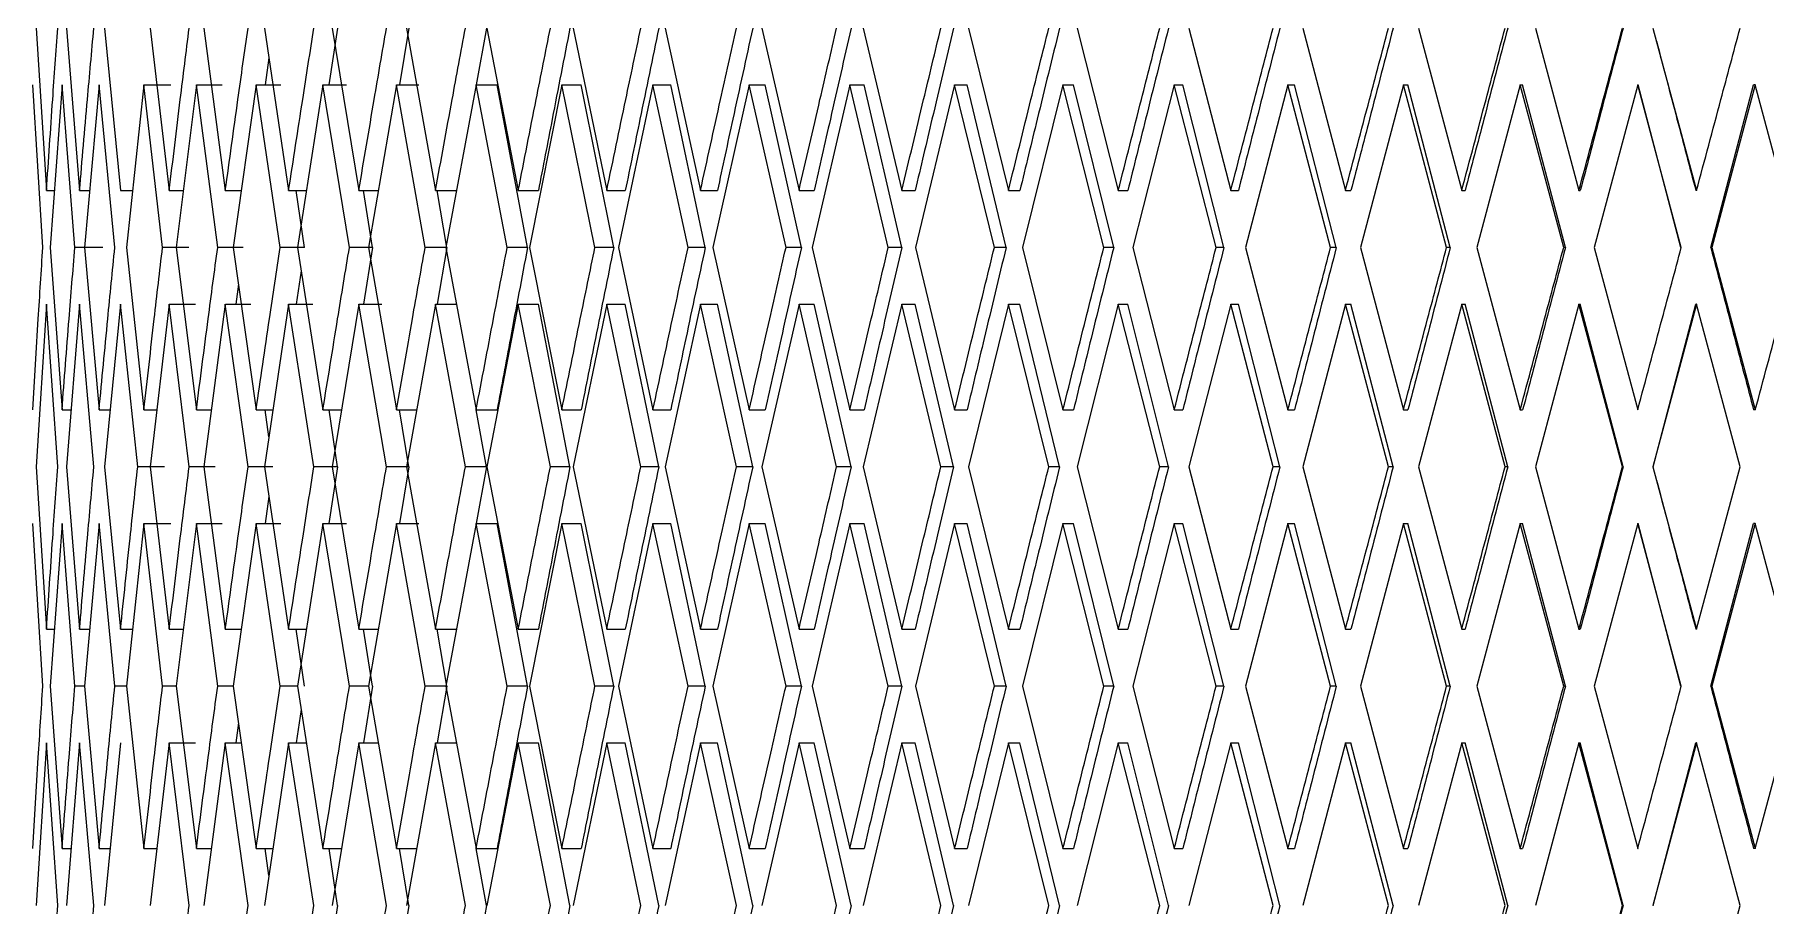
# Model space of a CAD drawing. Header units: centimetres. Extents: x -13594 to 4017, y -3206 to 1780.
# Drawn here: x 2300.78 to 2320.89, y -2204 to -2193.88 of the extents above; entities that cross this region are included whole.
import ezdxf

# ---------------------------------------------------------------- set-up
doc = ezdxf.new("R2010")
doc.units = ezdxf.units.CM

msp = doc.modelspace()

# ---------------------------------------------------------------- linework, layer by layer
at = {"color": 7, "linetype": 'Continuous', "lineweight": 0}
for p, q in [((2300.799, -2193.799), (2300.918, -2195.69)), ((2301.149, -2193.799), (2301.302, -2195.69)), ((2301.591, -2193.799), (2301.778, -2195.69)), ((2302.124, -2193.799), (2302.344, -2195.69)), ((2302.745, -2193.799), (2302.996, -2195.69)), ((2303.45, -2193.799), (2303.732, -2195.69)), ((2304.301, -2193.799), (2304.2, -2194.46)), ((2304.236, -2193.799), (2304.547, -2195.69)), ((2305.13, -2193.799), (2305.019, -2194.46)), ((2305.1, -2193.799), (2305.438, -2195.69)), ((2306.032, -2193.799), (2305.912, -2194.46)), ((2306.036, -2193.799), (2306.4, -2195.69)), ((2307.04, -2193.799), (2307.429, -2195.69)), ((2308.107, -2193.799), (2308.518, -2195.69)), ((2309.232, -2193.799), (2309.663, -2195.69)), ((2310.41, -2193.799), (2310.858, -2195.69)), ((2311.633, -2193.799), (2312.097, -2195.69)), ((2312.896, -2193.799), (2313.373, -2195.69)), ((2314.193, -2193.799), (2314.681, -2195.69)), ((2315.518, -2193.799), (2316.014, -2195.69)), ((2316.863, -2193.799), (2317.365, -2195.69)), ((2318.221, -2193.799), (2318.727, -2195.69)), ((2319.587, -2193.799), (2320.094, -2195.69)), ((2303.502, -2194.145), (2303.458, -2194.46)), ((2300.875, -2196.35), (2300.76, -2194.46)), ((2301.098, -2194.459), (2300.962, -2196.35)), ((2301.247, -2196.35), (2301.098, -2194.46)), ((2301.529, -2194.459), (2301.359, -2196.35)), ((2301.712, -2196.35), (2301.529, -2194.46)), ((2302.05, -2194.459), (2301.847, -2196.35)), ((2302.266, -2196.35), (2302.05, -2194.46)), ((2302.05, -2194.46), (2302.361, -2194.46)), ((2302.66, -2194.459), (2302.424, -2196.35)), ((2302.907, -2196.35), (2302.66, -2194.46)), ((2302.66, -2194.46), (2302.96, -2194.46)), ((2303.354, -2194.459), (2303.087, -2196.35)), ((2303.632, -2196.35), (2303.354, -2194.46)), ((2303.354, -2194.46), (2303.642, -2194.46)), ((2304.13, -2194.459), (2303.833, -2196.35)), ((2304.438, -2196.35), (2304.13, -2194.46)), ((2304.13, -2194.46), (2304.404, -2194.46)), ((2304.984, -2194.459), (2304.659, -2196.35)), ((2305.319, -2196.35), (2304.984, -2194.46)), ((2304.984, -2194.46), (2305.243, -2194.46)), ((2305.911, -2194.459), (2305.559, -2196.35)), ((2306.272, -2196.35), (2305.911, -2194.46)), ((2305.911, -2194.46), (2306.154, -2194.46)), ((2306.508, -2196.35), (2306.154, -2194.459)), ((2306.906, -2194.459), (2306.53, -2196.35)), ((2307.292, -2196.35), (2306.906, -2194.46)), ((2306.906, -2194.46), (2307.132, -2194.46)), ((2307.51, -2196.35), (2307.132, -2194.459)), ((2307.966, -2194.459), (2307.566, -2196.35)), ((2308.374, -2196.35), (2307.966, -2194.46)), ((2307.966, -2194.46), (2308.172, -2194.46)), ((2308.573, -2196.35), (2308.172, -2194.459)), ((2309.084, -2194.459), (2308.663, -2196.35)), ((2309.512, -2196.35), (2309.084, -2194.46)), ((2309.084, -2194.46), (2309.27, -2194.46)), ((2309.691, -2196.35), (2309.27, -2194.459)), ((2310.255, -2194.459), (2309.815, -2196.35)), ((2310.701, -2196.35), (2310.254, -2194.46)), ((2310.255, -2194.46), (2310.42, -2194.46)), ((2310.859, -2196.35), (2310.42, -2194.459)), ((2311.472, -2194.459), (2311.016, -2196.35)), ((2311.934, -2196.35), (2311.472, -2194.46)), ((2311.472, -2194.46), (2311.617, -2194.46)), ((2312.07, -2196.35), (2311.617, -2194.459)), ((2312.731, -2194.459), (2312.26, -2196.35)), ((2313.206, -2196.35), (2312.731, -2194.46)), ((2312.731, -2194.46), (2312.853, -2194.46)), ((2313.32, -2196.35), (2312.853, -2194.459)), ((2314.024, -2194.459), (2313.541, -2196.35)), ((2314.51, -2196.35), (2314.024, -2194.46)), ((2314.024, -2194.46), (2314.123, -2194.46)), ((2314.601, -2196.35), (2314.123, -2194.459)), ((2315.345, -2194.459), (2314.853, -2196.35)), ((2315.84, -2196.35), (2315.345, -2194.46)), ((2315.345, -2194.46), (2315.421, -2194.46)), ((2315.907, -2196.35), (2315.421, -2194.459)), ((2316.688, -2194.459), (2316.188, -2196.35)), ((2317.189, -2196.35), (2316.688, -2194.46)), ((2316.688, -2194.46), (2316.74, -2194.46)), ((2317.232, -2196.35), (2316.74, -2194.459)), ((2318.045, -2194.459), (2317.541, -2196.35)), ((2318.55, -2196.35), (2318.045, -2194.46)), ((2318.045, -2194.46), (2318.073, -2194.46)), ((2318.57, -2196.35), (2318.073, -2194.459)), ((2319.41, -2194.459), (2318.904, -2196.35)), ((2319.917, -2196.35), (2319.41, -2194.46)), ((2319.41, -2194.46), (2319.414, -2194.46)), ((2319.912, -2196.35), (2319.414, -2194.459)), ((2320.259, -2196.35), (2320.756, -2194.459)), ((2320.777, -2194.459), (2320.271, -2196.35)), ((2320.777, -2194.46), (2320.756, -2194.46)), ((2321.282, -2196.35), (2320.777, -2194.46)), ((2319.646, -2195.339), (2319.646, -2195.339)), ((2300.918, -2195.69), (2301.01, -2195.69)), ((2301.302, -2195.69), (2301.418, -2195.69)), ((2301.778, -2195.69), (2301.918, -2195.69)), ((2302.344, -2195.69), (2302.506, -2195.69)), ((2302.996, -2195.69), (2303.18, -2195.69)), ((2303.732, -2195.69), (2303.937, -2195.69)), ((2303.915, -2196.35), (2303.82, -2195.69)), ((2304.547, -2195.69), (2304.772, -2195.69)), ((2304.706, -2196.35), (2304.601, -2195.69)), ((2305.438, -2195.69), (2305.689, -2195.69)), ((2305.572, -2196.35), (2305.457, -2195.69)), ((2306.4, -2195.69), (2306.634, -2195.69)), ((2307.429, -2195.69), (2307.644, -2195.69)), ((2308.518, -2195.69), (2308.715, -2195.69)), ((2309.663, -2195.69), (2309.839, -2195.69)), ((2310.858, -2195.69), (2311.013, -2195.69)), ((2312.097, -2195.69), (2312.23, -2195.69)), ((2313.373, -2195.69), (2313.484, -2195.69)), ((2314.681, -2195.69), (2314.769, -2195.69)), ((2316.014, -2195.69), (2316.078, -2195.69)), ((2317.365, -2195.69), (2317.405, -2195.69)), ((2318.727, -2195.69), (2318.743, -2195.69)), ((2320.094, -2195.69), (2320.086, -2195.69)), ((2300.962, -2196.35), (2301.098, -2198.241)), ((2301.572, -2196.35), (2301.247, -2196.35)), ((2301.359, -2196.35), (2301.529, -2198.241)), ((2301.847, -2196.35), (2302.05, -2198.241)), ((2302.573, -2196.35), (2302.266, -2196.35)), ((2302.424, -2196.35), (2302.66, -2198.241)), ((2303.203, -2196.35), (2302.907, -2196.35)), ((2303.087, -2196.35), (2303.354, -2198.241)), ((2303.915, -2196.35), (2303.632, -2196.35)), ((2303.833, -2196.35), (2304.13, -2198.241)), ((2304.706, -2196.35), (2304.438, -2196.35)), ((2304.706, -2196.35), (2304.6, -2197.011)), ((2304.659, -2196.35), (2304.984, -2198.241)), ((2305.572, -2196.35), (2305.319, -2196.35)), ((2305.572, -2196.35), (2305.456, -2197.011)), ((2305.559, -2196.35), (2305.911, -2198.241)), ((2306.508, -2196.35), (2306.272, -2196.35)), ((2306.53, -2196.35), (2306.906, -2198.241)), ((2307.51, -2196.35), (2307.292, -2196.35)), ((2307.566, -2196.35), (2307.966, -2198.241)), ((2308.573, -2196.35), (2308.374, -2196.35)), ((2308.663, -2196.35), (2309.084, -2198.241)), ((2309.691, -2196.35), (2309.512, -2196.35)), ((2309.815, -2196.35), (2310.255, -2198.241)), ((2310.859, -2196.35), (2310.701, -2196.35)), ((2311.016, -2196.35), (2311.472, -2198.241)), ((2312.07, -2196.35), (2311.934, -2196.35)), ((2312.26, -2196.35), (2312.731, -2198.241)), ((2313.32, -2196.35), (2313.206, -2196.35)), ((2313.541, -2196.35), (2314.024, -2198.241)), ((2314.601, -2196.35), (2314.511, -2196.35)), ((2314.853, -2196.35), (2315.345, -2198.241)), ((2315.907, -2196.35), (2315.84, -2196.35)), ((2316.188, -2196.35), (2316.688, -2198.241)), ((2317.232, -2196.35), (2317.189, -2196.35)), ((2317.541, -2196.35), (2318.045, -2198.241)), ((2318.57, -2196.35), (2318.55, -2196.35)), ((2318.904, -2196.35), (2319.41, -2198.241)), ((2319.912, -2196.35), (2319.917, -2196.35)), ((2320.259, -2196.35), (2320.271, -2196.35)), ((2320.271, -2196.35), (2320.777, -2198.241)), ((2303.876, -2196.622), (2303.819, -2197.011)), ((2303.148, -2196.779), (2303.117, -2197.011)), ((2300.918, -2197.01), (2300.799, -2198.901)), ((2301.049, -2198.901), (2300.918, -2197.011)), ((2301.302, -2197.01), (2301.149, -2198.901)), ((2301.468, -2198.901), (2301.302, -2197.011)), ((2301.778, -2197.01), (2301.591, -2198.901)), ((2301.978, -2198.901), (2301.778, -2197.011)), ((2302.344, -2197.01), (2302.124, -2198.901)), ((2302.576, -2198.901), (2302.344, -2197.011)), ((2302.344, -2197.011), (2302.65, -2197.011)), ((2302.996, -2197.01), (2302.745, -2198.901)), ((2303.26, -2198.901), (2302.996, -2197.011)), ((2302.997, -2197.011), (2303.291, -2197.011)), ((2303.732, -2197.01), (2303.45, -2198.901)), ((2304.025, -2198.901), (2303.732, -2197.011)), ((2303.732, -2197.011), (2304.014, -2197.011)), ((2304.547, -2197.01), (2304.236, -2198.901)), ((2304.869, -2198.901), (2304.547, -2197.011)), ((2304.547, -2197.011), (2304.814, -2197.011)), ((2305.438, -2197.01), (2305.1, -2198.901)), ((2305.787, -2198.901), (2305.438, -2197.011)), ((2305.438, -2197.011), (2305.69, -2197.011)), ((2306.4, -2197.01), (2306.036, -2198.901)), ((2306.774, -2198.901), (2306.4, -2197.011)), ((2306.4, -2197.011), (2306.634, -2197.011)), ((2307.001, -2198.901), (2306.634, -2197.01)), ((2307.429, -2197.01), (2307.04, -2198.901)), ((2307.825, -2198.901), (2307.429, -2197.011)), ((2307.429, -2197.011), (2307.644, -2197.011)), ((2308.034, -2198.901), (2307.644, -2197.01)), ((2308.518, -2197.01), (2308.107, -2198.901)), ((2308.936, -2198.901), (2308.518, -2197.011)), ((2308.518, -2197.011), (2308.715, -2197.011)), ((2309.125, -2198.901), (2308.715, -2197.01)), ((2309.663, -2197.01), (2309.232, -2198.901)), ((2310.1, -2198.901), (2309.663, -2197.011)), ((2309.663, -2197.011), (2309.839, -2197.011)), ((2310.269, -2198.901), (2309.839, -2197.01)), ((2310.858, -2197.01), (2310.41, -2198.901)), ((2311.312, -2198.901), (2310.858, -2197.011)), ((2310.858, -2197.011), (2311.013, -2197.011)), ((2311.459, -2198.901), (2311.013, -2197.01)), ((2312.097, -2197.01), (2311.633, -2198.901)), ((2312.566, -2198.901), (2312.097, -2197.011)), ((2312.097, -2197.011), (2312.23, -2197.011)), ((2312.691, -2198.901), (2312.23, -2197.01)), ((2313.373, -2197.01), (2312.896, -2198.901)), ((2313.855, -2198.901), (2313.373, -2197.011)), ((2313.373, -2197.011), (2313.484, -2197.011)), ((2313.957, -2198.901), (2313.484, -2197.01)), ((2314.681, -2197.01), (2314.193, -2198.901)), ((2315.173, -2198.901), (2314.681, -2197.011)), ((2314.681, -2197.011), (2314.769, -2197.011)), ((2315.252, -2198.901), (2314.769, -2197.01)), ((2316.014, -2197.01), (2315.518, -2198.901)), ((2316.513, -2198.901), (2316.014, -2197.011)), ((2316.014, -2197.011), (2316.078, -2197.011)), ((2316.568, -2198.901), (2316.078, -2197.01)), ((2317.365, -2197.01), (2316.863, -2198.901)), ((2317.869, -2198.901), (2317.365, -2197.011)), ((2317.365, -2197.011), (2317.405, -2197.011)), ((2317.9, -2198.901), (2317.405, -2197.01)), ((2318.727, -2197.01), (2318.221, -2198.901)), ((2319.233, -2198.901), (2318.727, -2197.011)), ((2318.727, -2197.011), (2318.743, -2197.011)), ((2319.24, -2198.901), (2318.743, -2197.01)), ((2320.094, -2197.01), (2319.587, -2198.901)), ((2319.588, -2198.901), (2320.086, -2197.01)), ((2320.094, -2197.011), (2320.086, -2197.011)), ((2320.6, -2198.901), (2320.094, -2197.011)), ((2319.646, -2197.362), (2319.646, -2197.362)), ((2301.098, -2198.241), (2301.202, -2198.241)), ((2301.529, -2198.241), (2301.657, -2198.241)), ((2302.05, -2198.241), (2302.201, -2198.241)), ((2302.66, -2198.241), (2302.833, -2198.241)), ((2303.354, -2198.241), (2303.549, -2198.241)), ((2303.502, -2198.554), (2303.459, -2198.241)), ((2304.13, -2198.241), (2304.345, -2198.241)), ((2304.301, -2198.901), (2304.201, -2198.241)), ((2304.984, -2198.241), (2305.218, -2198.241)), ((2305.13, -2198.901), (2305.02, -2198.241)), ((2305.911, -2198.241), (2306.154, -2198.241)), ((2306.032, -2198.901), (2305.912, -2198.241)), ((2306.906, -2198.241), (2307.132, -2198.241)), ((2307.966, -2198.241), (2308.172, -2198.241)), ((2309.084, -2198.241), (2309.27, -2198.241)), ((2310.255, -2198.241), (2310.42, -2198.241)), ((2311.472, -2198.241), (2311.617, -2198.241)), ((2312.731, -2198.241), (2312.853, -2198.241)), ((2314.024, -2198.241), (2314.123, -2198.241)), ((2315.345, -2198.241), (2315.421, -2198.241)), ((2316.688, -2198.241), (2316.74, -2198.241)), ((2318.045, -2198.241), (2318.073, -2198.241)), ((2320.777, -2198.241), (2320.756, -2198.241)), ((2319.734, -2198.352), (2319.734, -2198.352)), ((2300.799, -2198.901), (2300.918, -2200.792)), ((2301.149, -2198.901), (2301.302, -2200.792)), ((2301.591, -2198.901), (2301.778, -2200.792)), ((2302.29, -2198.901), (2301.978, -2198.901)), ((2302.124, -2198.901), (2302.344, -2200.792)), ((2302.878, -2198.901), (2302.576, -2198.901)), ((2302.745, -2198.901), (2302.996, -2200.792)), ((2303.549, -2198.901), (2303.26, -2198.901)), ((2303.45, -2198.901), (2303.732, -2200.792)), ((2304.301, -2198.901), (2304.025, -2198.901)), ((2304.301, -2198.901), (2304.2, -2199.561)), ((2304.236, -2198.901), (2304.547, -2200.792)), ((2305.13, -2198.901), (2304.869, -2198.901)), ((2305.13, -2198.901), (2305.019, -2199.561)), ((2305.1, -2198.901), (2305.438, -2200.792)), ((2306.032, -2198.901), (2305.787, -2198.901)), ((2306.032, -2198.901), (2305.912, -2199.561)), ((2306.036, -2198.901), (2306.4, -2200.792)), ((2307.001, -2198.901), (2306.774, -2198.901)), ((2307.04, -2198.901), (2307.429, -2200.792)), ((2308.034, -2198.901), (2307.825, -2198.901)), ((2308.107, -2198.901), (2308.518, -2200.792)), ((2309.125, -2198.901), (2308.936, -2198.901)), ((2309.232, -2198.901), (2309.663, -2200.792)), ((2310.269, -2198.901), (2310.1, -2198.901)), ((2310.41, -2198.901), (2310.858, -2200.792)), ((2311.459, -2198.901), (2311.312, -2198.901)), ((2311.633, -2198.901), (2312.097, -2200.792)), ((2312.691, -2198.901), (2312.566, -2198.901)), ((2312.896, -2198.901), (2313.373, -2200.792)), ((2313.957, -2198.901), (2313.855, -2198.901)), ((2314.193, -2198.901), (2314.681, -2200.792)), ((2315.252, -2198.901), (2315.173, -2198.901)), ((2315.518, -2198.901), (2316.014, -2200.792)), ((2316.568, -2198.901), (2316.513, -2198.901)), ((2316.863, -2198.901), (2317.365, -2200.792)), ((2317.9, -2198.901), (2317.869, -2198.901)), ((2318.221, -2198.901), (2318.727, -2200.792)), ((2319.24, -2198.901), (2319.233, -2198.901)), ((2319.587, -2198.901), (2320.094, -2200.792)), ((2319.588, -2198.901), (2319.587, -2198.901)), ((2320.094, -2200.792), (2320.6, -2198.901)), ((2303.502, -2199.247), (2303.458, -2199.561)), ((2300.875, -2201.452), (2300.76, -2199.561)), ((2301.098, -2199.561), (2300.962, -2201.452)), ((2301.247, -2201.452), (2301.098, -2199.561)), ((2301.529, -2199.561), (2301.359, -2201.452)), ((2301.712, -2201.452), (2301.529, -2199.561)), ((2302.05, -2199.561), (2301.847, -2201.452)), ((2302.266, -2201.452), (2302.05, -2199.561)), ((2302.05, -2199.561), (2302.361, -2199.561)), ((2302.66, -2199.561), (2302.424, -2201.452)), ((2302.907, -2201.452), (2302.66, -2199.561)), ((2302.66, -2199.561), (2302.96, -2199.561)), ((2303.354, -2199.561), (2303.087, -2201.452)), ((2303.632, -2201.452), (2303.354, -2199.561)), ((2303.354, -2199.561), (2303.642, -2199.561)), ((2304.13, -2199.561), (2303.833, -2201.452)), ((2304.438, -2201.452), (2304.13, -2199.561)), ((2304.13, -2199.561), (2304.404, -2199.561)), ((2304.984, -2199.561), (2304.659, -2201.452)), ((2305.319, -2201.452), (2304.984, -2199.561)), ((2304.984, -2199.561), (2305.243, -2199.561)), ((2305.911, -2199.561), (2305.559, -2201.452)), ((2306.272, -2201.452), (2305.911, -2199.561)), ((2305.911, -2199.561), (2306.154, -2199.561)), ((2306.508, -2201.452), (2306.154, -2199.561)), ((2306.906, -2199.561), (2306.53, -2201.452)), ((2307.292, -2201.452), (2306.906, -2199.561)), ((2306.906, -2199.561), (2307.132, -2199.561)), ((2307.51, -2201.452), (2307.132, -2199.561)), ((2307.966, -2199.561), (2307.566, -2201.452)), ((2308.374, -2201.452), (2307.966, -2199.561)), ((2307.966, -2199.561), (2308.172, -2199.561)), ((2308.573, -2201.452), (2308.172, -2199.561)), ((2309.084, -2199.561), (2308.663, -2201.452)), ((2309.512, -2201.452), (2309.084, -2199.561)), ((2309.084, -2199.561), (2309.27, -2199.561)), ((2309.691, -2201.452), (2309.27, -2199.561)), ((2310.255, -2199.561), (2309.815, -2201.452)), ((2310.701, -2201.452), (2310.255, -2199.561)), ((2310.255, -2199.561), (2310.42, -2199.561)), ((2310.859, -2201.452), (2310.42, -2199.561)), ((2311.472, -2199.561), (2311.016, -2201.452)), ((2311.934, -2201.452), (2311.472, -2199.561)), ((2311.472, -2199.561), (2311.617, -2199.561)), ((2312.07, -2201.452), (2311.617, -2199.561)), ((2312.731, -2199.561), (2312.26, -2201.452)), ((2313.206, -2201.452), (2312.731, -2199.561)), ((2312.731, -2199.561), (2312.853, -2199.561)), ((2313.32, -2201.452), (2312.853, -2199.561)), ((2314.024, -2199.561), (2313.541, -2201.452)), ((2314.511, -2201.452), (2314.024, -2199.561)), ((2314.024, -2199.561), (2314.123, -2199.561)), ((2314.601, -2201.452), (2314.123, -2199.561)), ((2315.345, -2199.561), (2314.853, -2201.452)), ((2315.84, -2201.452), (2315.345, -2199.561)), ((2315.345, -2199.561), (2315.421, -2199.561)), ((2315.907, -2201.452), (2315.421, -2199.561)), ((2316.688, -2199.561), (2316.188, -2201.452)), ((2317.189, -2201.452), (2316.688, -2199.561)), ((2316.688, -2199.561), (2316.74, -2199.561)), ((2317.232, -2201.452), (2316.74, -2199.561)), ((2318.045, -2199.561), (2317.541, -2201.452)), ((2318.55, -2201.452), (2318.045, -2199.561)), ((2318.045, -2199.561), (2318.073, -2199.561)), ((2318.57, -2201.452), (2318.073, -2199.561)), ((2319.41, -2199.561), (2318.904, -2201.452)), ((2319.917, -2201.452), (2319.41, -2199.561)), ((2319.41, -2199.561), (2319.414, -2199.561)), ((2319.912, -2201.452), (2319.414, -2199.561)), ((2320.259, -2201.452), (2320.756, -2199.561)), ((2320.777, -2199.561), (2320.271, -2201.452)), ((2320.777, -2199.561), (2320.756, -2199.561)), ((2321.282, -2201.452), (2320.777, -2199.561)), ((2319.646, -2200.441), (2319.646, -2200.441)), ((2300.918, -2200.792), (2301.01, -2200.792)), ((2301.302, -2200.792), (2301.418, -2200.792)), ((2301.778, -2200.792), (2301.918, -2200.792)), ((2302.344, -2200.792), (2302.506, -2200.792)), ((2302.996, -2200.792), (2303.18, -2200.792)), ((2303.732, -2200.792), (2303.937, -2200.792)), ((2303.915, -2201.452), (2303.82, -2200.792)), ((2304.547, -2200.792), (2304.772, -2200.792)), ((2304.706, -2201.452), (2304.601, -2200.792)), ((2305.438, -2200.792), (2305.682, -2200.792)), ((2305.572, -2201.452), (2305.457, -2200.792)), ((2306.4, -2200.792), (2306.634, -2200.792)), ((2307.429, -2200.792), (2307.644, -2200.792)), ((2308.518, -2200.792), (2308.715, -2200.792)), ((2309.663, -2200.792), (2309.839, -2200.792)), ((2310.858, -2200.792), (2311.013, -2200.792)), ((2312.097, -2200.792), (2312.23, -2200.792)), ((2313.373, -2200.792), (2313.484, -2200.792)), ((2314.681, -2200.792), (2314.769, -2200.792)), ((2316.014, -2200.792), (2316.078, -2200.792)), ((2317.365, -2200.792), (2317.405, -2200.792)), ((2318.727, -2200.792), (2318.743, -2200.792)), ((2320.094, -2200.792), (2320.086, -2200.792)), ((2300.962, -2201.452), (2301.098, -2203.343)), ((2301.359, -2201.452), (2301.247, -2201.452)), ((2301.359, -2201.452), (2301.529, -2203.343)), ((2301.847, -2201.452), (2301.712, -2201.452)), ((2301.847, -2201.452), (2302.05, -2203.343)), ((2302.424, -2201.452), (2302.266, -2201.452)), ((2302.424, -2201.452), (2302.66, -2203.343)), ((2303.087, -2201.452), (2302.907, -2201.452)), ((2303.087, -2201.452), (2303.354, -2203.343)), ((2303.833, -2201.452), (2303.632, -2201.452)), ((2303.833, -2201.452), (2304.13, -2203.343)), ((2304.659, -2201.452), (2304.438, -2201.452)), ((2304.706, -2201.452), (2304.6, -2202.112)), ((2304.659, -2201.452), (2304.984, -2203.343)), ((2305.572, -2201.452), (2305.319, -2201.452)), ((2305.572, -2201.452), (2305.456, -2202.112)), ((2305.559, -2201.452), (2305.911, -2203.343)), ((2306.508, -2201.452), (2306.272, -2201.452)), ((2306.53, -2201.452), (2306.906, -2203.343)), ((2307.51, -2201.452), (2307.292, -2201.452)), ((2307.566, -2201.452), (2307.966, -2203.343)), ((2308.573, -2201.452), (2308.374, -2201.452)), ((2308.663, -2201.452), (2309.084, -2203.343)), ((2309.691, -2201.452), (2309.512, -2201.452)), ((2309.815, -2201.452), (2310.255, -2203.343)), ((2310.859, -2201.452), (2310.701, -2201.452)), ((2311.016, -2201.452), (2311.472, -2203.343)), ((2312.07, -2201.452), (2311.934, -2201.452)), ((2312.26, -2201.452), (2312.731, -2203.343)), ((2313.32, -2201.452), (2313.206, -2201.452)), ((2313.541, -2201.452), (2314.024, -2203.343)), ((2314.601, -2201.452), (2314.511, -2201.452)), ((2314.853, -2201.452), (2315.345, -2203.343)), ((2315.907, -2201.452), (2315.84, -2201.452)), ((2316.188, -2201.452), (2316.688, -2203.343)), ((2317.232, -2201.452), (2317.189, -2201.452)), ((2317.541, -2201.452), (2318.045, -2203.343)), ((2318.57, -2201.452), (2318.55, -2201.452)), ((2318.904, -2201.452), (2319.41, -2203.343)), ((2320.259, -2201.452), (2320.271, -2201.452)), ((2320.271, -2201.452), (2320.777, -2203.343)), ((2320.777, -2203.343), (2321.282, -2201.452)), ((2303.876, -2201.724), (2303.819, -2202.112)), ((2303.148, -2201.881), (2303.117, -2202.112)), ((2300.918, -2202.112), (2300.799, -2204.003)), ((2301.049, -2204.003), (2300.918, -2202.112)), ((2301.302, -2202.112), (2301.149, -2204.003)), ((2301.468, -2204.003), (2301.302, -2202.112)), ((2301.778, -2202.112), (2301.591, -2204.003)), ((2302.344, -2202.112), (2302.124, -2204.003)), ((2302.576, -2204.003), (2302.344, -2202.112)), ((2302.344, -2202.112), (2302.65, -2202.112)), ((2302.996, -2202.112), (2302.745, -2204.003)), ((2303.26, -2204.003), (2302.996, -2202.112)), ((2302.996, -2202.112), (2303.18, -2202.112)), ((2303.732, -2202.112), (2303.45, -2204.003)), ((2304.025, -2204.003), (2303.732, -2202.112)), ((2303.732, -2202.112), (2303.937, -2202.112)), ((2304.547, -2202.112), (2304.236, -2204.003)), ((2304.869, -2204.003), (2304.547, -2202.112)), ((2304.547, -2202.112), (2304.772, -2202.112)), ((2305.438, -2202.112), (2305.1, -2204.003)), ((2305.787, -2204.003), (2305.438, -2202.112)), ((2305.438, -2202.112), (2305.682, -2202.112)), ((2306.4, -2202.112), (2306.036, -2204.003)), ((2306.774, -2204.003), (2306.4, -2202.112)), ((2306.4, -2202.112), (2306.634, -2202.112)), ((2307.001, -2204.003), (2306.634, -2202.112)), ((2307.429, -2202.112), (2307.04, -2204.003)), ((2307.825, -2204.003), (2307.429, -2202.112)), ((2307.429, -2202.112), (2307.644, -2202.112)), ((2308.034, -2204.003), (2307.644, -2202.112)), ((2308.518, -2202.112), (2308.107, -2204.003)), ((2308.936, -2204.003), (2308.518, -2202.112)), ((2308.518, -2202.112), (2308.715, -2202.112)), ((2309.125, -2204.003), (2308.715, -2202.112)), ((2309.663, -2202.112), (2309.232, -2204.003)), ((2310.1, -2204.003), (2309.663, -2202.112)), ((2309.663, -2202.112), (2309.839, -2202.112)), ((2310.269, -2204.003), (2309.839, -2202.112)), ((2310.858, -2202.112), (2310.41, -2204.003)), ((2311.312, -2204.003), (2310.858, -2202.112)), ((2310.858, -2202.112), (2311.013, -2202.112)), ((2311.459, -2204.003), (2311.013, -2202.112)), ((2312.097, -2202.112), (2311.633, -2204.003)), ((2312.566, -2204.003), (2312.097, -2202.112)), ((2312.097, -2202.112), (2312.23, -2202.112)), ((2312.691, -2204.003), (2312.23, -2202.112)), ((2313.373, -2202.112), (2312.896, -2204.003)), ((2313.855, -2204.003), (2313.373, -2202.112)), ((2313.373, -2202.112), (2313.484, -2202.112)), ((2313.957, -2204.003), (2313.484, -2202.112)), ((2314.681, -2202.112), (2314.193, -2204.003)), ((2315.173, -2204.003), (2314.681, -2202.112)), ((2314.681, -2202.112), (2314.769, -2202.112)), ((2315.252, -2204.003), (2314.769, -2202.112)), ((2316.014, -2202.112), (2315.518, -2204.003)), ((2316.513, -2204.003), (2316.014, -2202.112)), ((2316.014, -2202.112), (2316.078, -2202.112)), ((2316.568, -2204.003), (2316.078, -2202.112)), ((2317.365, -2202.112), (2316.863, -2204.003)), ((2317.869, -2204.003), (2317.365, -2202.112)), ((2317.365, -2202.112), (2317.405, -2202.112)), ((2317.9, -2204.003), (2317.405, -2202.112)), ((2318.727, -2202.112), (2318.221, -2204.003)), ((2319.233, -2204.003), (2318.727, -2202.112)), ((2318.727, -2202.112), (2318.743, -2202.112)), ((2319.24, -2204.003), (2318.743, -2202.112)), ((2320.094, -2202.112), (2319.587, -2204.003)), ((2319.588, -2204.003), (2320.086, -2202.112)), ((2320.094, -2202.112), (2320.086, -2202.112)), ((2320.6, -2204.003), (2320.094, -2202.112)), ((2319.646, -2202.462), (2319.646, -2202.462)), ((2301.098, -2203.343), (2301.202, -2203.343)), ((2301.529, -2203.343), (2301.657, -2203.343)), ((2302.05, -2203.343), (2302.201, -2203.343)), ((2302.66, -2203.343), (2302.833, -2203.343)), ((2303.354, -2203.343), (2303.549, -2203.343)), ((2303.502, -2203.656), (2303.459, -2203.343)), ((2304.13, -2203.343), (2304.345, -2203.343)), ((2304.301, -2204.003), (2304.201, -2203.343)), ((2304.984, -2203.343), (2305.218, -2203.343)), ((2305.13, -2204.003), (2305.02, -2203.343)), ((2305.911, -2203.343), (2306.154, -2203.343)), ((2306.032, -2204.003), (2305.912, -2203.343)), ((2306.906, -2203.343), (2307.132, -2203.343)), ((2307.966, -2203.343), (2308.172, -2203.343)), ((2309.084, -2203.343), (2309.27, -2203.343)), ((2310.255, -2203.343), (2310.42, -2203.343)), ((2311.472, -2203.343), (2311.617, -2203.343)), ((2312.731, -2203.343), (2312.853, -2203.343)), ((2314.024, -2203.343), (2314.123, -2203.343)), ((2315.345, -2203.343), (2315.421, -2203.343)), ((2316.688, -2203.343), (2316.74, -2203.343)), ((2318.045, -2203.343), (2318.073, -2203.343)), ((2319.41, -2203.343), (2319.414, -2203.343)), ((2320.777, -2203.343), (2320.756, -2203.343)), ((2304.301, -2204.003), (2304.2, -2204.663)), ((2305.13, -2204.003), (2305.019, -2204.663)), ((2306.032, -2204.003), (2305.912, -2204.663)), ((2318.727, -2205.894), (2319.233, -2204.003)), ((2319.588, -2204.003), (2319.587, -2204.003)), ((2320.094, -2205.894), (2320.6, -2204.003))]:
    msp.add_line(p, q, dxfattribs=at)
for radius in [406.205, 406.022, 404.866, 400.131]:
    msp.add_circle((1945.049, -1822.821), radius, dxfattribs=at)
for points, knots in [([(2300.918, -2195.69), (2300.941, -2195.337), (2300.984, -2194.707), (2301.029, -2194.077), (2301.049, -2193.799)], [0, 0, 0, 0, 0.56, 1, 1, 1, 1]), ([(2301.302, -2195.69), (2301.332, -2195.337), (2301.386, -2194.707), (2301.443, -2194.077), (2301.468, -2193.799)], [0, 0, 0, 0, 0.56, 1, 1, 1, 1]), ([(2302.344, -2195.69), (2302.387, -2195.337), (2302.462, -2194.707), (2302.541, -2194.077), (2302.576, -2193.799)], [0, 0, 0, 0, 0.5599999, 1, 1, 1, 1]), ([(2302.996, -2195.69), (2303.045, -2195.337), (2303.131, -2194.707), (2303.22, -2194.077), (2303.26, -2193.799)], [0, 0, 0, 0, 0.56, 1, 1, 1, 1]), ([(2303.732, -2195.69), (2303.786, -2195.337), (2303.883, -2194.707), (2303.982, -2194.077), (2304.025, -2193.799)], [0, 0, 0, 0, 0.56, 1, 1, 1, 1]), ([(2304.547, -2195.69), (2304.607, -2195.337), (2304.713, -2194.707), (2304.821, -2194.077), (2304.869, -2193.799)], [0, 0, 0, 0, 0.56, 1, 1, 1, 1]), ([(2305.438, -2195.69), (2305.503, -2195.337), (2305.618, -2194.707), (2305.735, -2194.077), (2305.787, -2193.799)], [0, 0, 0, 0, 0.56, 1, 1, 1, 1]), ([(2306.4, -2195.69), (2306.469, -2195.337), (2306.593, -2194.707), (2306.719, -2194.077), (2306.774, -2193.799)], [0, 0, 0, 0, 0.56, 1, 1, 1, 1]), ([(2307.001, -2193.799), (2306.932, -2194.152), (2306.809, -2194.782), (2306.688, -2195.413), (2306.634, -2195.69)], [0, 0, 0, 0, 0.5599999, 1, 1, 1, 1]), ([(2307.429, -2195.69), (2307.502, -2195.337), (2307.633, -2194.707), (2307.767, -2194.077), (2307.825, -2193.799)], [0, 0, 0, 0, 0.56, 1, 1, 1, 1]), ([(2308.034, -2193.799), (2307.961, -2194.152), (2307.83, -2194.782), (2307.701, -2195.413), (2307.644, -2195.69)], [0, 0, 0, 0, 0.56, 1, 1, 1, 1]), ([(2308.518, -2195.69), (2308.595, -2195.337), (2308.734, -2194.707), (2308.874, -2194.077), (2308.936, -2193.799)], [0, 0, 0, 0, 0.56, 1, 1, 1, 1]), ([(2309.125, -2193.799), (2309.048, -2194.152), (2308.91, -2194.782), (2308.774, -2195.413), (2308.715, -2195.69)], [0, 0, 0, 0, 0.56, 1, 1, 1, 1]), ([(2309.663, -2195.69), (2309.744, -2195.337), (2309.889, -2194.707), (2310.036, -2194.077), (2310.1, -2193.799)], [0, 0, 0, 0, 0.56, 1, 1, 1, 1]), ([(2310.269, -2193.799), (2310.188, -2194.152), (2310.044, -2194.782), (2309.902, -2195.413), (2309.839, -2195.69)], [0, 0, 0, 0, 0.5599999, 1, 1, 1, 1]), ([(2310.858, -2195.69), (2310.942, -2195.337), (2311.093, -2194.707), (2311.245, -2194.077), (2311.312, -2193.799)], [0, 0, 0, 0, 0.56, 1, 1, 1, 1]), ([(2311.459, -2193.799), (2311.376, -2194.152), (2311.226, -2194.782), (2311.078, -2195.413), (2311.013, -2195.69)], [0, 0, 0, 0, 0.56, 1, 1, 1, 1]), ([(2312.097, -2195.69), (2312.184, -2195.337), (2312.34, -2194.707), (2312.497, -2194.077), (2312.566, -2193.799)], [0, 0, 0, 0, 0.56, 1, 1, 1, 1]), ([(2312.691, -2193.799), (2312.604, -2194.152), (2312.45, -2194.782), (2312.297, -2195.413), (2312.23, -2195.69)], [0, 0, 0, 0, 0.56, 1, 1, 1, 1]), ([(2313.373, -2195.69), (2313.463, -2195.337), (2313.623, -2194.707), (2313.784, -2194.077), (2313.855, -2193.799)], [0, 0, 0, 0, 0.5599999, 1, 1, 1, 1]), ([(2313.957, -2193.799), (2313.868, -2194.152), (2313.71, -2194.782), (2313.553, -2195.413), (2313.484, -2195.69)], [0, 0, 0, 0, 0.56, 1, 1, 1, 1]), ([(2314.681, -2195.69), (2314.773, -2195.337), (2314.936, -2194.707), (2315.1, -2194.077), (2315.173, -2193.799)], [0, 0, 0, 0, 0.56, 1, 1, 1, 1]), ([(2315.252, -2193.799), (2315.161, -2194.152), (2315, -2194.782), (2314.839, -2195.413), (2314.769, -2195.69)], [0, 0, 0, 0, 0.56, 1, 1, 1, 1]), ([(2316.014, -2195.69), (2316.107, -2195.337), (2316.273, -2194.707), (2316.44, -2194.077), (2316.513, -2193.799)], [0, 0, 0, 0, 0.56, 1, 1, 1, 1]), ([(2316.568, -2193.799), (2316.476, -2194.152), (2316.313, -2194.782), (2316.15, -2195.413), (2316.078, -2195.69)], [0, 0, 0, 0, 0.56, 1, 1, 1, 1]), ([(2317.365, -2195.69), (2317.459, -2195.337), (2317.627, -2194.707), (2317.795, -2194.077), (2317.869, -2193.799)], [0, 0, 0, 0, 0.56, 1, 1, 1, 1]), ([(2317.9, -2193.799), (2317.807, -2194.152), (2317.642, -2194.782), (2317.477, -2195.413), (2317.405, -2195.69)], [0, 0, 0, 0, 0.56, 1, 1, 1, 1]), ([(2318.727, -2195.69), (2318.822, -2195.337), (2318.99, -2194.707), (2319.159, -2194.077), (2319.233, -2193.799)], [0, 0, 0, 0, 0.5599999, 1, 1, 1, 1]), ([(2319.24, -2193.799), (2319.148, -2194.152), (2318.982, -2194.782), (2318.816, -2195.413), (2318.743, -2195.69)], [0, 0, 0, 0, 0.56, 1, 1, 1, 1]), ([(2320.094, -2195.69), (2320.188, -2195.337), (2320.357, -2194.707), (2320.526, -2194.077), (2320.6, -2193.799)], [0, 0, 0, 0, 0.5599999, 1, 1, 1, 1]), ([(2319.628, -2193.952), (2319.708, -2194.254), (2319.86, -2194.833), (2320.013, -2195.413), (2320.086, -2195.69)], [0, 0, 0, 0, 0.521399, 1, 1, 1, 1]), ([(2300.76, -2198.241), (2300.781, -2197.888), (2300.817, -2197.258), (2300.857, -2196.628), (2300.875, -2196.35)], [0, 0, 0, 0, 0.56, 1, 1, 1, 1]), ([(2301.098, -2198.241), (2301.125, -2197.888), (2301.173, -2197.258), (2301.225, -2196.628), (2301.247, -2196.35)], [0, 0, 0, 0, 0.56, 1, 1, 1, 1]), ([(2301.529, -2198.241), (2301.562, -2197.888), (2301.622, -2197.258), (2301.684, -2196.628), (2301.712, -2196.35)], [0, 0, 0, 0, 0.5599999, 1, 1, 1, 1]), ([(2302.05, -2198.241), (2302.09, -2197.888), (2302.16, -2197.258), (2302.234, -2196.628), (2302.266, -2196.35)], [0, 0, 0, 0, 0.56, 1, 1, 1, 1]), ([(2302.66, -2198.241), (2302.705, -2197.888), (2302.786, -2197.258), (2302.87, -2196.628), (2302.907, -2196.35)], [0, 0, 0, 0, 0.56, 1, 1, 1, 1]), ([(2303.354, -2198.241), (2303.405, -2197.888), (2303.497, -2197.258), (2303.591, -2196.628), (2303.632, -2196.35)], [0, 0, 0, 0, 0.5599999, 1, 1, 1, 1]), ([(2304.13, -2198.241), (2304.187, -2197.888), (2304.288, -2197.258), (2304.392, -2196.628), (2304.438, -2196.35)], [0, 0, 0, 0, 0.56, 1, 1, 1, 1]), ([(2304.984, -2198.241), (2305.046, -2197.888), (2305.156, -2197.258), (2305.269, -2196.628), (2305.319, -2196.35)], [0, 0, 0, 0, 0.56, 1, 1, 1, 1]), ([(2305.911, -2198.241), (2305.978, -2197.888), (2306.097, -2197.258), (2306.218, -2196.628), (2306.272, -2196.35)], [0, 0, 0, 0, 0.56, 1, 1, 1, 1]), ([(2306.508, -2196.35), (2306.442, -2196.703), (2306.322, -2197.333), (2306.205, -2197.964), (2306.154, -2198.241)], [0, 0, 0, 0, 0.56, 1, 1, 1, 1]), ([(2306.906, -2198.241), (2306.978, -2197.888), (2307.105, -2197.258), (2307.235, -2196.628), (2307.292, -2196.35)], [0, 0, 0, 0, 0.5599999, 1, 1, 1, 1]), ([(2307.51, -2196.35), (2307.439, -2196.703), (2307.312, -2197.333), (2307.187, -2197.964), (2307.132, -2198.241)], [0, 0, 0, 0, 0.56, 1, 1, 1, 1]), ([(2307.966, -2198.241), (2308.041, -2197.888), (2308.176, -2197.258), (2308.313, -2196.628), (2308.374, -2196.35)], [0, 0, 0, 0, 0.56, 1, 1, 1, 1]), ([(2308.573, -2196.35), (2308.498, -2196.703), (2308.363, -2197.333), (2308.231, -2197.964), (2308.172, -2198.241)], [0, 0, 0, 0, 0.56, 1, 1, 1, 1]), ([(2309.084, -2198.241), (2309.163, -2197.888), (2309.305, -2197.258), (2309.449, -2196.628), (2309.512, -2196.35)], [0, 0, 0, 0, 0.56, 1, 1, 1, 1]), ([(2309.691, -2196.35), (2309.612, -2196.703), (2309.471, -2197.333), (2309.332, -2197.964), (2309.27, -2198.241)], [0, 0, 0, 0, 0.56, 1, 1, 1, 1]), ([(2310.255, -2198.241), (2310.337, -2197.888), (2310.485, -2197.258), (2310.635, -2196.628), (2310.701, -2196.35)], [0, 0, 0, 0, 0.56, 1, 1, 1, 1]), ([(2310.859, -2196.35), (2310.776, -2196.703), (2310.63, -2197.333), (2310.484, -2197.964), (2310.42, -2198.241)], [0, 0, 0, 0, 0.56, 1, 1, 1, 1]), ([(2311.472, -2198.241), (2311.558, -2197.888), (2311.711, -2197.258), (2311.866, -2196.628), (2311.934, -2196.35)], [0, 0, 0, 0, 0.56, 1, 1, 1, 1]), ([(2312.07, -2196.35), (2311.985, -2196.703), (2311.833, -2197.333), (2311.683, -2197.964), (2311.617, -2198.241)], [0, 0, 0, 0, 0.56, 1, 1, 1, 1]), ([(2312.731, -2198.241), (2312.819, -2197.888), (2312.977, -2197.258), (2313.136, -2196.628), (2313.206, -2196.35)], [0, 0, 0, 0, 0.56, 1, 1, 1, 1]), ([(2313.32, -2196.35), (2313.232, -2196.703), (2313.076, -2197.333), (2312.921, -2197.964), (2312.853, -2198.241)], [0, 0, 0, 0, 0.5599999, 1, 1, 1, 1]), ([(2314.024, -2198.241), (2314.114, -2197.888), (2314.276, -2197.258), (2314.439, -2196.628), (2314.511, -2196.35)], [0, 0, 0, 0, 0.56, 1, 1, 1, 1]), ([(2314.601, -2196.35), (2314.512, -2196.703), (2314.352, -2197.333), (2314.193, -2197.964), (2314.123, -2198.241)], [0, 0, 0, 0, 0.56, 1, 1, 1, 1]), ([(2315.345, -2198.241), (2315.437, -2197.888), (2315.602, -2197.258), (2315.768, -2196.628), (2315.84, -2196.35)], [0, 0, 0, 0, 0.56, 1, 1, 1, 1]), ([(2315.907, -2196.35), (2315.816, -2196.703), (2315.654, -2197.333), (2315.492, -2197.964), (2315.421, -2198.241)], [0, 0, 0, 0, 0.56, 1, 1, 1, 1]), ([(2316.688, -2198.241), (2316.781, -2197.888), (2316.948, -2197.258), (2317.116, -2196.628), (2317.189, -2196.35)], [0, 0, 0, 0, 0.56, 1, 1, 1, 1]), ([(2317.232, -2196.35), (2317.14, -2196.703), (2316.976, -2197.333), (2316.812, -2197.964), (2316.74, -2198.241)], [0, 0, 0, 0, 0.56, 1, 1, 1, 1]), ([(2318.045, -2198.241), (2318.139, -2197.888), (2318.308, -2197.258), (2318.476, -2196.628), (2318.55, -2196.35)], [0, 0, 0, 0, 0.5599999, 1, 1, 1, 1]), ([(2318.57, -2196.35), (2318.477, -2196.703), (2318.311, -2197.333), (2318.146, -2197.964), (2318.073, -2198.241)], [0, 0, 0, 0, 0.56, 1, 1, 1, 1]), ([(2319.41, -2198.241), (2319.505, -2197.888), (2319.674, -2197.258), (2319.843, -2196.628), (2319.917, -2196.35)], [0, 0, 0, 0, 0.56, 1, 1, 1, 1]), ([(2320.259, -2196.35), (2320.352, -2196.703), (2320.518, -2197.333), (2320.684, -2197.964), (2320.756, -2198.241)], [0, 0, 0, 0, 0.56, 1, 1, 1, 1]), ([(2320.777, -2198.241), (2320.871, -2197.888), (2321.04, -2197.258), (2321.208, -2196.628), (2321.282, -2196.35)], [0, 0, 0, 0, 0.56, 1, 1, 1, 1]), ([(2300.918, -2200.792), (2300.941, -2200.439), (2300.984, -2199.809), (2301.029, -2199.179), (2301.049, -2198.901)], [0, 0, 0, 0, 0.56, 1, 1, 1, 1]), ([(2301.302, -2200.792), (2301.332, -2200.439), (2301.386, -2199.809), (2301.443, -2199.179), (2301.468, -2198.901)], [0, 0, 0, 0, 0.56, 1, 1, 1, 1]), ([(2301.778, -2200.792), (2301.815, -2200.439), (2301.88, -2199.809), (2301.948, -2199.179), (2301.978, -2198.901)], [0, 0, 0, 0, 0.56, 1, 1, 1, 1]), ([(2302.344, -2200.792), (2302.387, -2200.439), (2302.462, -2199.809), (2302.541, -2199.179), (2302.576, -2198.901)], [0, 0, 0, 0, 0.5599999, 1, 1, 1, 1]), ([(2302.996, -2200.792), (2303.045, -2200.439), (2303.131, -2199.809), (2303.22, -2199.179), (2303.26, -2198.901)], [0, 0, 0, 0, 0.56, 1, 1, 1, 1]), ([(2303.732, -2200.792), (2303.786, -2200.439), (2303.883, -2199.809), (2303.982, -2199.179), (2304.025, -2198.901)], [0, 0, 0, 0, 0.5599999, 1, 1, 1, 1]), ([(2304.547, -2200.792), (2304.607, -2200.439), (2304.713, -2199.809), (2304.821, -2199.179), (2304.869, -2198.901)], [0, 0, 0, 0, 0.56, 1, 1, 1, 1]), ([(2305.438, -2200.792), (2305.503, -2200.439), (2305.618, -2199.809), (2305.735, -2199.179), (2305.787, -2198.901)], [0, 0, 0, 0, 0.56, 1, 1, 1, 1]), ([(2306.4, -2200.792), (2306.469, -2200.439), (2306.593, -2199.809), (2306.719, -2199.179), (2306.774, -2198.901)], [0, 0, 0, 0, 0.56, 1, 1, 1, 1]), ([(2307.001, -2198.901), (2306.932, -2199.254), (2306.809, -2199.884), (2306.688, -2200.515), (2306.634, -2200.792)], [0, 0, 0, 0, 0.56, 1, 1, 1, 1]), ([(2307.429, -2200.792), (2307.502, -2200.439), (2307.633, -2199.809), (2307.767, -2199.179), (2307.825, -2198.901)], [0, 0, 0, 0, 0.56, 1, 1, 1, 1]), ([(2308.034, -2198.901), (2307.961, -2199.254), (2307.83, -2199.884), (2307.701, -2200.515), (2307.644, -2200.792)], [0, 0, 0, 0, 0.56, 1, 1, 1, 1]), ([(2308.518, -2200.792), (2308.595, -2200.439), (2308.734, -2199.809), (2308.874, -2199.179), (2308.936, -2198.901)], [0, 0, 0, 0, 0.56, 1, 1, 1, 1]), ([(2309.125, -2198.901), (2309.048, -2199.254), (2308.91, -2199.884), (2308.774, -2200.515), (2308.715, -2200.792)], [0, 0, 0, 0, 0.56, 1, 1, 1, 1]), ([(2309.663, -2200.792), (2309.744, -2200.439), (2309.889, -2199.809), (2310.036, -2199.179), (2310.1, -2198.901)], [0, 0, 0, 0, 0.56, 1, 1, 1, 1]), ([(2310.269, -2198.901), (2310.188, -2199.254), (2310.044, -2199.884), (2309.902, -2200.515), (2309.839, -2200.792)], [0, 0, 0, 0, 0.56, 1, 1, 1, 1]), ([(2310.858, -2200.792), (2310.942, -2200.439), (2311.093, -2199.809), (2311.245, -2199.179), (2311.312, -2198.901)], [0, 0, 0, 0, 0.56, 1, 1, 1, 1]), ([(2311.459, -2198.901), (2311.376, -2199.254), (2311.226, -2199.884), (2311.078, -2200.515), (2311.013, -2200.792)], [0, 0, 0, 0, 0.5599999, 1, 1, 1, 1]), ([(2312.097, -2200.792), (2312.184, -2200.439), (2312.34, -2199.809), (2312.497, -2199.179), (2312.566, -2198.901)], [0, 0, 0, 0, 0.56, 1, 1, 1, 1]), ([(2312.691, -2198.901), (2312.604, -2199.254), (2312.45, -2199.884), (2312.297, -2200.515), (2312.23, -2200.792)], [0, 0, 0, 0, 0.56, 1, 1, 1, 1]), ([(2313.373, -2200.792), (2313.463, -2200.439), (2313.623, -2199.809), (2313.784, -2199.179), (2313.855, -2198.901)], [0, 0, 0, 0, 0.56, 1, 1, 1, 1]), ([(2313.957, -2198.901), (2313.868, -2199.254), (2313.71, -2199.884), (2313.553, -2200.515), (2313.484, -2200.792)], [0, 0, 0, 0, 0.5599999, 1, 1, 1, 1]), ([(2314.681, -2200.792), (2314.773, -2200.439), (2314.936, -2199.809), (2315.1, -2199.179), (2315.173, -2198.901)], [0, 0, 0, 0, 0.56, 1, 1, 1, 1]), ([(2315.252, -2198.901), (2315.161, -2199.254), (2315, -2199.884), (2314.839, -2200.515), (2314.769, -2200.792)], [0, 0, 0, 0, 0.56, 1, 1, 1, 1]), ([(2316.014, -2200.792), (2316.107, -2200.439), (2316.273, -2199.809), (2316.44, -2199.179), (2316.513, -2198.901)], [0, 0, 0, 0, 0.5599999, 1, 1, 1, 1]), ([(2316.568, -2198.901), (2316.476, -2199.254), (2316.313, -2199.884), (2316.15, -2200.515), (2316.078, -2200.792)], [0, 0, 0, 0, 0.56, 1, 1, 1, 1]), ([(2317.365, -2200.792), (2317.459, -2200.439), (2317.627, -2199.809), (2317.795, -2199.179), (2317.869, -2198.901)], [0, 0, 0, 0, 0.56, 1, 1, 1, 1]), ([(2317.9, -2198.901), (2317.807, -2199.254), (2317.642, -2199.884), (2317.477, -2200.515), (2317.405, -2200.792)], [0, 0, 0, 0, 0.56, 1, 1, 1, 1]), ([(2318.727, -2200.792), (2318.822, -2200.439), (2318.99, -2199.809), (2319.159, -2199.179), (2319.233, -2198.901)], [0, 0, 0, 0, 0.56, 1, 1, 1, 1]), ([(2319.24, -2198.901), (2319.148, -2199.254), (2318.982, -2199.884), (2318.816, -2200.515), (2318.743, -2200.792)], [0, 0, 0, 0, 0.56, 1, 1, 1, 1]), ([(2319.629, -2199.057), (2319.708, -2199.358), (2319.86, -2199.936), (2320.013, -2200.515), (2320.086, -2200.792)], [0, 0, 0, 0, 0.520616, 1, 1, 1, 1]), ([(2300.76, -2203.343), (2300.781, -2202.99), (2300.817, -2202.36), (2300.857, -2201.73), (2300.875, -2201.452)], [0, 0, 0, 0, 0.5599999, 1, 1, 1, 1]), ([(2301.098, -2203.343), (2301.125, -2202.99), (2301.173, -2202.36), (2301.225, -2201.73), (2301.247, -2201.452)], [0, 0, 0, 0, 0.56, 1, 1, 1, 1]), ([(2301.529, -2203.343), (2301.562, -2202.99), (2301.622, -2202.36), (2301.684, -2201.73), (2301.712, -2201.452)], [0, 0, 0, 0, 0.56, 1, 1, 1, 1]), ([(2302.05, -2203.343), (2302.09, -2202.99), (2302.16, -2202.36), (2302.234, -2201.73), (2302.266, -2201.452)], [0, 0, 0, 0, 0.56, 1, 1, 1, 1]), ([(2302.66, -2203.343), (2302.705, -2202.99), (2302.786, -2202.36), (2302.87, -2201.73), (2302.907, -2201.452)], [0, 0, 0, 0, 0.5599999, 1, 1, 1, 1]), ([(2303.354, -2203.343), (2303.405, -2202.99), (2303.497, -2202.36), (2303.591, -2201.73), (2303.632, -2201.452)], [0, 0, 0, 0, 0.56, 1, 1, 1, 1]), ([(2304.13, -2203.343), (2304.187, -2202.99), (2304.288, -2202.36), (2304.392, -2201.73), (2304.438, -2201.452)], [0, 0, 0, 0, 0.5599999, 1, 1, 1, 1]), ([(2304.984, -2203.343), (2305.046, -2202.99), (2305.156, -2202.36), (2305.269, -2201.73), (2305.319, -2201.452)], [0, 0, 0, 0, 0.5599999, 1, 1, 1, 1]), ([(2305.911, -2203.343), (2305.978, -2202.99), (2306.097, -2202.36), (2306.218, -2201.73), (2306.272, -2201.452)], [0, 0, 0, 0, 0.56, 1, 1, 1, 1]), ([(2306.508, -2201.452), (2306.442, -2201.805), (2306.322, -2202.435), (2306.205, -2203.066), (2306.154, -2203.343)], [0, 0, 0, 0, 0.56, 1, 1, 1, 1]), ([(2306.906, -2203.343), (2306.978, -2202.99), (2307.105, -2202.36), (2307.235, -2201.73), (2307.292, -2201.452)], [0, 0, 0, 0, 0.5599999, 1, 1, 1, 1]), ([(2307.51, -2201.452), (2307.439, -2201.805), (2307.312, -2202.435), (2307.187, -2203.066), (2307.132, -2203.343)], [0, 0, 0, 0, 0.56, 1, 1, 1, 1]), ([(2307.966, -2203.343), (2308.041, -2202.99), (2308.176, -2202.36), (2308.313, -2201.73), (2308.374, -2201.452)], [0, 0, 0, 0, 0.56, 1, 1, 1, 1]), ([(2308.573, -2201.452), (2308.498, -2201.805), (2308.363, -2202.435), (2308.231, -2203.066), (2308.172, -2203.343)], [0, 0, 0, 0, 0.56, 1, 1, 1, 1]), ([(2309.084, -2203.343), (2309.163, -2202.99), (2309.305, -2202.36), (2309.449, -2201.73), (2309.512, -2201.452)], [0, 0, 0, 0, 0.56, 1, 1, 1, 1]), ([(2309.691, -2201.452), (2309.612, -2201.805), (2309.471, -2202.435), (2309.332, -2203.066), (2309.27, -2203.343)], [0, 0, 0, 0, 0.56, 1, 1, 1, 1]), ([(2310.255, -2203.343), (2310.337, -2202.99), (2310.485, -2202.36), (2310.635, -2201.73), (2310.701, -2201.452)], [0, 0, 0, 0, 0.56, 1, 1, 1, 1]), ([(2310.859, -2201.452), (2310.776, -2201.805), (2310.63, -2202.435), (2310.484, -2203.066), (2310.42, -2203.343)], [0, 0, 0, 0, 0.56, 1, 1, 1, 1]), ([(2311.472, -2203.343), (2311.558, -2202.99), (2311.711, -2202.36), (2311.866, -2201.73), (2311.934, -2201.452)], [0, 0, 0, 0, 0.5599999, 1, 1, 1, 1]), ([(2312.07, -2201.452), (2311.985, -2201.805), (2311.833, -2202.435), (2311.683, -2203.066), (2311.617, -2203.343)], [0, 0, 0, 0, 0.56, 1, 1, 1, 1]), ([(2312.731, -2203.343), (2312.819, -2202.99), (2312.977, -2202.36), (2313.136, -2201.73), (2313.206, -2201.452)], [0, 0, 0, 0, 0.56, 1, 1, 1, 1]), ([(2313.32, -2201.452), (2313.232, -2201.805), (2313.076, -2202.435), (2312.921, -2203.066), (2312.853, -2203.343)], [0, 0, 0, 0, 0.56, 1, 1, 1, 1]), ([(2314.024, -2203.343), (2314.114, -2202.99), (2314.276, -2202.36), (2314.439, -2201.73), (2314.511, -2201.452)], [0, 0, 0, 0, 0.56, 1, 1, 1, 1]), ([(2314.601, -2201.452), (2314.512, -2201.805), (2314.352, -2202.435), (2314.193, -2203.066), (2314.123, -2203.343)], [0, 0, 0, 0, 0.56, 1, 1, 1, 1]), ([(2315.345, -2203.343), (2315.437, -2202.99), (2315.602, -2202.36), (2315.768, -2201.73), (2315.84, -2201.452)], [0, 0, 0, 0, 0.56, 1, 1, 1, 1]), ([(2315.907, -2201.452), (2315.816, -2201.805), (2315.654, -2202.435), (2315.492, -2203.066), (2315.421, -2203.343)], [0, 0, 0, 0, 0.56, 1, 1, 1, 1]), ([(2316.688, -2203.343), (2316.781, -2202.99), (2316.948, -2202.36), (2317.116, -2201.73), (2317.189, -2201.452)], [0, 0, 0, 0, 0.56, 1, 1, 1, 1]), ([(2317.232, -2201.452), (2317.14, -2201.805), (2316.976, -2202.435), (2316.812, -2203.066), (2316.74, -2203.343)], [0, 0, 0, 0, 0.56, 1, 1, 1, 1]), ([(2318.045, -2203.343), (2318.139, -2202.99), (2318.308, -2202.36), (2318.476, -2201.73), (2318.55, -2201.452)], [0, 0, 0, 0, 0.56, 1, 1, 1, 1]), ([(2318.57, -2201.452), (2318.477, -2201.805), (2318.311, -2202.435), (2318.146, -2203.066), (2318.073, -2203.343)], [0, 0, 0, 0, 0.56, 1, 1, 1, 1]), ([(2319.41, -2203.343), (2319.505, -2202.99), (2319.674, -2202.36), (2319.843, -2201.73), (2319.917, -2201.452)], [0, 0, 0, 0, 0.56, 1, 1, 1, 1]), ([(2320.259, -2201.452), (2320.352, -2201.805), (2320.518, -2202.435), (2320.684, -2203.066), (2320.756, -2203.343)], [0, 0, 0, 0, 0.56, 1, 1, 1, 1]), ([(2300.918, -2205.894), (2300.941, -2205.541), (2300.984, -2204.911), (2301.029, -2204.281), (2301.049, -2204.003)], [0, 0, 0, 0, 0.5599999, 1, 1, 1, 1]), ([(2301.302, -2205.894), (2301.332, -2205.541), (2301.386, -2204.911), (2301.443, -2204.281), (2301.468, -2204.003)], [0, 0, 0, 0, 0.56, 1, 1, 1, 1]), ([(2302.344, -2205.894), (2302.387, -2205.541), (2302.462, -2204.911), (2302.541, -2204.281), (2302.576, -2204.003)], [0, 0, 0, 0, 0.56, 1, 1, 1, 1]), ([(2302.996, -2205.894), (2303.045, -2205.541), (2303.131, -2204.911), (2303.22, -2204.281), (2303.26, -2204.003)], [0, 0, 0, 0, 0.56, 1, 1, 1, 1]), ([(2303.732, -2205.894), (2303.786, -2205.541), (2303.883, -2204.911), (2303.982, -2204.281), (2304.025, -2204.003)], [0, 0, 0, 0, 0.56, 1, 1, 1, 1]), ([(2304.547, -2205.894), (2304.607, -2205.541), (2304.713, -2204.911), (2304.821, -2204.281), (2304.869, -2204.003)], [0, 0, 0, 0, 0.5599999, 1, 1, 1, 1]), ([(2305.438, -2205.894), (2305.503, -2205.541), (2305.618, -2204.911), (2305.735, -2204.281), (2305.787, -2204.003)], [0, 0, 0, 0, 0.56, 1, 1, 1, 1]), ([(2306.4, -2205.894), (2306.469, -2205.541), (2306.593, -2204.911), (2306.719, -2204.281), (2306.774, -2204.003)], [0, 0, 0, 0, 0.56, 1, 1, 1, 1]), ([(2307.001, -2204.003), (2306.932, -2204.356), (2306.809, -2204.986), (2306.688, -2205.617), (2306.634, -2205.894)], [0, 0, 0, 0, 0.56, 1, 1, 1, 1]), ([(2307.429, -2205.894), (2307.502, -2205.541), (2307.633, -2204.911), (2307.767, -2204.281), (2307.825, -2204.003)], [0, 0, 0, 0, 0.56, 1, 1, 1, 1]), ([(2308.034, -2204.003), (2307.961, -2204.356), (2307.83, -2204.986), (2307.701, -2205.617), (2307.644, -2205.894)], [0, 0, 0, 0, 0.56, 1, 1, 1, 1]), ([(2308.518, -2205.894), (2308.595, -2205.541), (2308.734, -2204.911), (2308.874, -2204.281), (2308.936, -2204.003)], [0, 0, 0, 0, 0.56, 1, 1, 1, 1]), ([(2309.125, -2204.003), (2309.048, -2204.356), (2308.91, -2204.986), (2308.774, -2205.617), (2308.715, -2205.894)], [0, 0, 0, 0, 0.56, 1, 1, 1, 1]), ([(2309.663, -2205.894), (2309.744, -2205.541), (2309.889, -2204.911), (2310.036, -2204.281), (2310.1, -2204.003)], [0, 0, 0, 0, 0.56, 1, 1, 1, 1]), ([(2310.269, -2204.003), (2310.188, -2204.356), (2310.044, -2204.986), (2309.902, -2205.617), (2309.839, -2205.894)], [0, 0, 0, 0, 0.56, 1, 1, 1, 1]), ([(2310.858, -2205.894), (2310.942, -2205.541), (2311.093, -2204.911), (2311.245, -2204.281), (2311.312, -2204.003)], [0, 0, 0, 0, 0.56, 1, 1, 1, 1]), ([(2311.459, -2204.003), (2311.376, -2204.356), (2311.226, -2204.986), (2311.078, -2205.617), (2311.013, -2205.894)], [0, 0, 0, 0, 0.56, 1, 1, 1, 1]), ([(2312.097, -2205.894), (2312.184, -2205.541), (2312.34, -2204.911), (2312.497, -2204.281), (2312.566, -2204.003)], [0, 0, 0, 0, 0.56, 1, 1, 1, 1]), ([(2312.691, -2204.003), (2312.604, -2204.356), (2312.45, -2204.986), (2312.297, -2205.617), (2312.23, -2205.894)], [0, 0, 0, 0, 0.5599999, 1, 1, 1, 1]), ([(2313.373, -2205.894), (2313.463, -2205.541), (2313.623, -2204.911), (2313.784, -2204.281), (2313.855, -2204.003)], [0, 0, 0, 0, 0.56, 1, 1, 1, 1]), ([(2313.957, -2204.003), (2313.868, -2204.356), (2313.71, -2204.986), (2313.553, -2205.617), (2313.484, -2205.894)], [0, 0, 0, 0, 0.56, 1, 1, 1, 1]), ([(2314.681, -2205.894), (2314.773, -2205.541), (2314.936, -2204.911), (2315.1, -2204.281), (2315.173, -2204.003)], [0, 0, 0, 0, 0.56, 1, 1, 1, 1]), ([(2315.252, -2204.003), (2315.161, -2204.356), (2315, -2204.986), (2314.839, -2205.617), (2314.769, -2205.894)], [0, 0, 0, 0, 0.5599999, 1, 1, 1, 1]), ([(2316.014, -2205.894), (2316.107, -2205.541), (2316.273, -2204.911), (2316.44, -2204.281), (2316.513, -2204.003)], [0, 0, 0, 0, 0.56, 1, 1, 1, 1]), ([(2316.568, -2204.003), (2316.476, -2204.356), (2316.313, -2204.986), (2316.15, -2205.617), (2316.078, -2205.894)], [0, 0, 0, 0, 0.5599999, 1, 1, 1, 1]), ([(2317.365, -2205.894), (2317.459, -2205.541), (2317.627, -2204.911), (2317.795, -2204.281), (2317.869, -2204.003)], [0, 0, 0, 0, 0.56, 1, 1, 1, 1]), ([(2317.9, -2204.003), (2317.807, -2204.356), (2317.642, -2204.986), (2317.477, -2205.617), (2317.405, -2205.894)], [0, 0, 0, 0, 0.56, 1, 1, 1, 1]), ([(2319.24, -2204.003), (2319.148, -2204.356), (2318.982, -2204.986), (2318.816, -2205.617), (2318.743, -2205.894)], [0, 0, 0, 0, 0.56, 1, 1, 1, 1])]:
    msp.add_open_spline(points, degree=3, knots=knots, dxfattribs=at)

doc.saveas('drawing.dxf')
